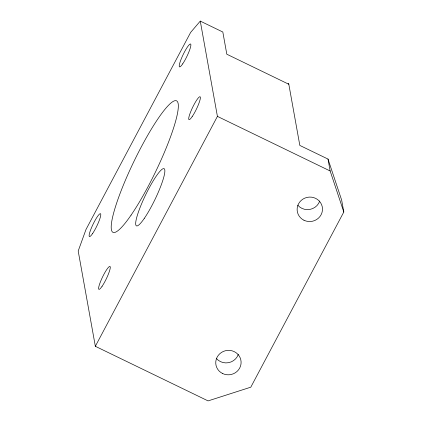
<?xml version="1.0" encoding="UTF-8"?>
<svg xmlns="http://www.w3.org/2000/svg" width="422" height="422" viewBox="0 0 422 422"><rect width="100%" height="100%" fill="white"/><g stroke="black" fill="none" stroke-linecap="round" stroke-linejoin="round"><path stroke-width="0.63" d="M95.34 346.293L217.42 116.382L200.271 21.1L222.821 32.019L226.814 54.222L288.817 84.258L299.826 145.426L328.01 159.078L341.662 200.102L343.803 212.013L250.795 387.18L208.078 400.9L95.34 346.293L78.197 251.011L85.998 229.484L190.633 32.42L200.271 21.1M217.42 116.382L330.152 170.989L343.803 212.013M328.01 159.078L330.152 170.989M288.163 83.324A23.368 3.84 -64.2 0 1 288.817 84.258M319.707 201.078A12.697 12.217 -10.2 0 1 309.917 209.407A12.697 12.217 -10.2 0 1 297.768 205.176M238.325 354.348A12.697 12.217 -10.2 0 1 228.529 362.683A12.697 12.217 -10.2 0 1 216.38 358.452M182.673 63.88A12.697 2.084 -64.2 0 0 190.865 44.51A12.697 2.084 -64.2 0 0 181.613 57.988A12.697 2.084 -64.2 0 0 182.673 63.88M92.571 233.577A12.697 2.084 -64.2 0 0 100.763 214.207A12.697 2.084 -64.2 0 0 91.511 227.685A12.697 2.084 -64.2 0 0 92.571 233.577M192.168 116.63A12.697 2.084 -64.2 0 0 200.355 97.26A12.697 2.084 -64.2 0 0 191.108 110.733A12.697 2.084 -64.2 0 0 192.168 116.63M102.061 286.327A12.697 2.084 -64.2 0 0 110.253 266.957A12.697 2.084 -64.2 0 0 101 280.43A12.697 2.084 -64.2 0 0 102.061 286.327M303.993 220.258A12.697 12.217 -10.2 0 0 322.477 208.563A12.697 12.217 -10.2 0 0 302.949 199.105A12.697 12.217 -10.2 0 0 303.993 220.258M222.61 373.528A12.697 12.217 -10.2 0 0 241.094 361.839A12.697 12.217 -10.2 0 0 221.566 352.381A12.697 12.217 -10.2 0 0 222.61 373.528M131.084 215.104A73.017 11.99 -64.2 0 0 178.174 103.733A73.017 11.99 -64.2 0 0 124.986 181.212A73.017 11.99 -64.2 0 0 131.084 215.104M144.313 218.364A31.745 5.212 -64.2 0 0 164.791 169.939A31.745 5.212 -64.2 0 0 141.665 203.626A31.745 5.212 -64.2 0 0 144.313 218.364"/></g></svg>
